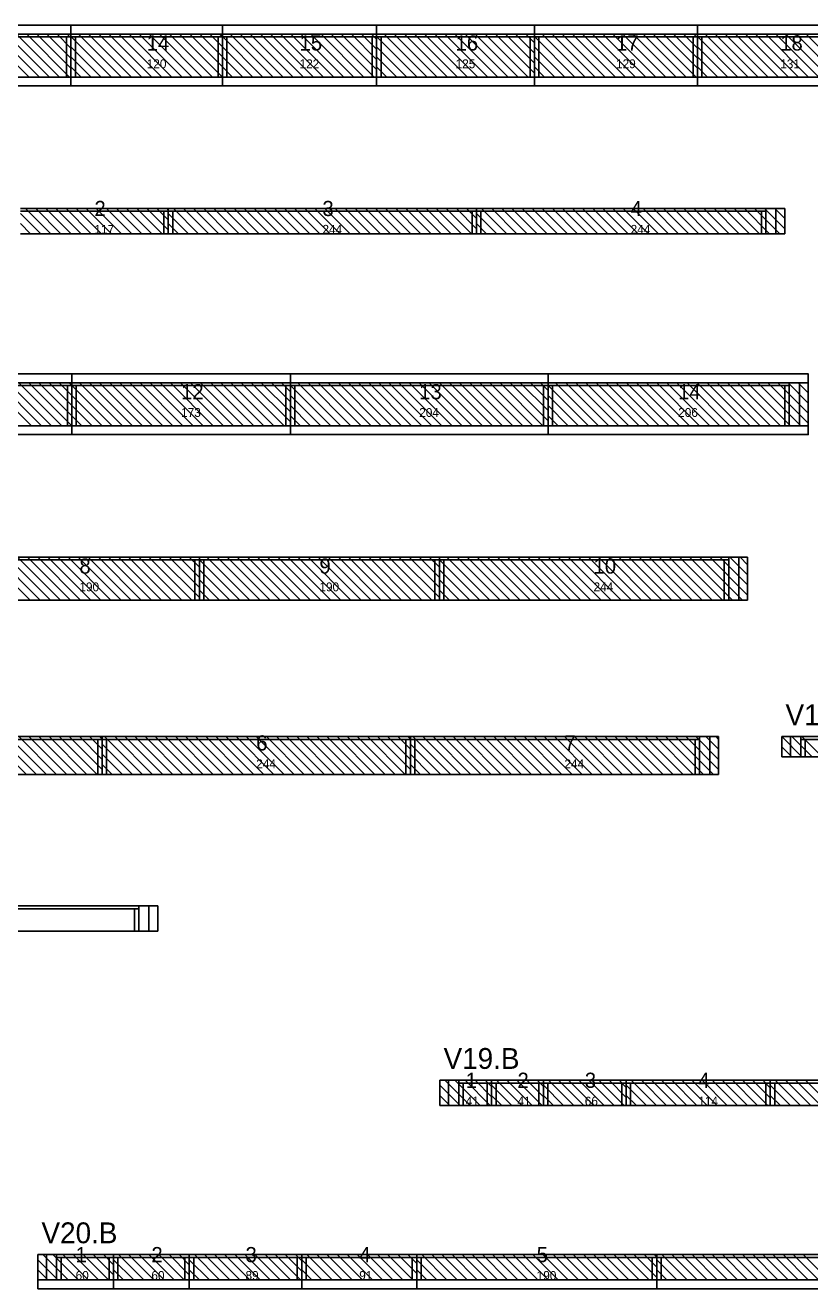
# Model space of a CAD drawing. Header units: metres. Extents: x -10 to 74425, y -2037 to 26.
# Drawn here: x 39993 to 40614, y -1981 to -981 of the extents above; entities that cross this region are included whole.
import ezdxf

# ---------------------------------------------------------------- set-up
doc = ezdxf.new("R2010")
doc.units = ezdxf.units.M
doc.layers.add('VIGAS', color=7, linetype='Continuous')

msp = doc.modelspace()

# ---------------------------------------------------------------- linework, layer by layer
at = {"layer": 'VIGAS'}
for p, q in [((39915.7, -988), (40028.7, -988)), ((39995.7, -1022), (39961.7, -988)), ((40003.7, -1022), (39969.7, -988)), ((40011.7, -1022), (39977.7, -988)), ((40019.7, -1022), (39985.7, -988)), ((40027.7, -1022), (39993.7, -988)), ((40028.7, -1015), (40001.7, -988)), ((40028.7, -1007), (40009.7, -988)), ((40028.7, -999), (40017.7, -988)), ((40028.7, -991), (40025.7, -988)), ((40028.7, -1022), (40028.7, -988)), ((40028.7, -1022), (40028.7, -988)), ((40028.7, -988), (40148.7, -988)), ((40028.7, -1022), (40028.7, -988)), ((40028.7, -1022), (40028.7, -988)), ((40028.7, -1022), (40028.7, -988)), ((40060.7, -1022), (40028.7, -990)), ((40068.7, -1022), (40034.7, -988)), ((40076.7, -1022), (40042.7, -988)), ((40084.7, -1022), (40050.7, -988)), ((40092.7, -1022), (40058.7, -988)), ((40100.7, -1022), (40066.7, -988)), ((40108.7, -1022), (40074.7, -988)), ((40116.7, -1022), (40082.7, -988)), ((40124.7, -1022), (40090.7, -988)), ((40132.7, -1022), (40098.7, -988)), ((40140.7, -1022), (40106.7, -988)), ((40148.7, -1022), (40114.7, -988)), ((40148.7, -1014), (40122.7, -988)), ((40148.7, -1006), (40130.7, -988)), ((40148.7, -998), (40138.7, -988)), ((40148.7, -990), (40146.7, -988)), ((40148.7, -1022), (40148.7, -988)), ((40148.7, -1022), (40148.7, -988)), ((40148.7, -988), (40270.7, -988)), ((40148.7, -1022), (40148.7, -988)), ((40148.7, -1022), (40148.7, -988)), ((40148.7, -1022), (40148.7, -988)), ((40180.7, -1022), (40148.7, -990)), ((40188.7, -1022), (40154.7, -988)), ((40196.7, -1022), (40162.7, -988)), ((40204.7, -1022), (40170.7, -988)), ((40212.7, -1022), (40178.7, -988)), ((40220.7, -1022), (40186.7, -988)), ((40228.7, -1022), (40194.7, -988)), ((40236.7, -1022), (40202.7, -988)), ((40244.7, -1022), (40210.7, -988)), ((40252.7, -1022), (40218.7, -988)), ((40260.7, -1022), (40226.7, -988)), ((40268.7, -1022), (40234.7, -988)), ((40270.7, -1016), (40242.7, -988)), ((40270.7, -1008), (40250.7, -988)), ((40270.7, -1000), (40258.7, -988)), ((40270.7, -992), (40266.7, -988)), ((40270.7, -1022), (40270.7, -988)), ((40270.7, -1022), (40270.7, -988)), ((40270.7, -988), (40395.7, -988)), ((40270.7, -1022), (40270.7, -988)), ((40270.7, -1022), (40270.7, -988)), ((40270.7, -1022), (40270.7, -988)), ((40302.7, -1022), (40270.7, -990)), ((40310.7, -1022), (40276.7, -988)), ((40318.7, -1022), (40284.7, -988)), ((40326.7, -1022), (40292.7, -988)), ((40334.7, -1022), (40300.7, -988)), ((40342.7, -1022), (40308.7, -988)), ((40350.7, -1022), (40316.7, -988)), ((40358.7, -1022), (40324.7, -988)), ((40366.7, -1022), (40332.7, -988)), ((40374.7, -1022), (40340.7, -988)), ((40382.7, -1022), (40348.7, -988)), ((40390.7, -1022), (40356.7, -988)), ((40395.7, -1019), (40364.7, -988)), ((40395.7, -1011), (40372.7, -988)), ((40395.7, -1003), (40380.7, -988)), ((40395.7, -995), (40388.7, -988)), ((40395.7, -1022), (40395.7, -988)), ((40395.7, -1022), (40395.7, -988)), ((40395.7, -988), (40524.7, -988)), ((40395.7, -1022), (40395.7, -988)), ((40395.7, -1022), (40395.7, -988)), ((40395.7, -1022), (40395.7, -988)), ((40427.7, -1022), (40395.7, -990)), ((40435.7, -1022), (40401.7, -988)), ((40443.7, -1022), (40409.7, -988)), ((40451.7, -1022), (40417.7, -988)), ((40459.7, -1022), (40425.7, -988)), ((40467.7, -1022), (40433.7, -988)), ((40475.7, -1022), (40441.7, -988)), ((40483.7, -1022), (40449.7, -988)), ((40491.7, -1022), (40457.7, -988)), ((40499.7, -1022), (40465.7, -988)), ((40507.7, -1022), (40473.7, -988)), ((40515.7, -1022), (40481.7, -988)), ((40523.7, -1022), (40489.7, -988)), ((40524.7, -1015), (40497.7, -988)), ((40524.7, -1007), (40505.7, -988)), ((40524.7, -999), (40513.7, -988)), ((40524.7, -991), (40521.7, -988)), ((40524.7, -1022), (40524.7, -988)), ((40524.7, -1022), (40524.7, -988)), ((40524.7, -988), (40655.7, -988)), ((40524.7, -1022), (40524.7, -988)), ((40524.7, -1022), (40524.7, -988)), ((40524.7, -1022), (40524.7, -988)), ((40556.7, -1022), (40524.7, -990)), ((40564.7, -1022), (40530.7, -988)), ((40572.7, -1022), (40538.7, -988)), ((40580.7, -1022), (40546.7, -988)), ((40588.7, -1022), (40554.7, -988)), ((40596.7, -1022), (40562.7, -988)), ((40604.7, -1022), (40570.7, -988)), ((40612.7, -1022), (40578.7, -988)), ((40620.7, -1022), (40586.7, -988)), ((40628.7, -1022), (40594.7, -988)), ((40636.7, -1022), (40602.7, -988)), ((40644.7, -1022), (40610.7, -988)), ((39915.7, -990.2), (40028.7, -990.2)), ((40025.2, -1022), (40025.2, -990.2)), ((40028.7, -990.2), (40148.7, -990.2)), ((40052.7, -1022), (40028.7, -998)), ((40032.2, -1022), (40032.2, -990.2)), ((40145.2, -1022), (40145.2, -990.2)), ((40148.7, -990.2), (40270.7, -990.2)), ((40172.7, -1022), (40148.7, -998)), ((40152.2, -1022), (40152.2, -990.2)), ((40267.2, -1022), (40267.2, -990.2)), ((40270.7, -990.2), (40395.7, -990.2)), ((40294.7, -1022), (40270.7, -998)), ((40274.2, -1022), (40274.2, -990.2)), ((40392.2, -1022), (40392.2, -990.2)), ((40395.7, -990.2), (40524.7, -990.2)), ((40419.7, -1022), (40395.7, -998)), ((40399.2, -1022), (40399.2, -990.2)), ((40521.2, -1022), (40521.2, -990.2)), ((40524.7, -990.2), (40655.7, -990.2)), ((40548.7, -1022), (40524.7, -998)), ((40528.2, -1022), (40528.2, -990.2)), ((40044.7, -1022), (40028.7, -1006)), ((40164.7, -1022), (40148.7, -1006)), ((40286.7, -1022), (40270.7, -1006)), ((40411.7, -1022), (40395.7, -1006)), ((40540.7, -1022), (40524.7, -1006)), ((40036.7, -1022), (40028.7, -1014)), ((40156.7, -1022), (40148.7, -1014)), ((40278.7, -1022), (40270.7, -1014)), ((40403.7, -1022), (40395.7, -1014)), ((40532.7, -1022), (40524.7, -1014)), ((39915.7, -1022), (40028.7, -1022)), ((40025.2, -1022), (40028.7, -1022)), ((40028.7, -1022), (40148.7, -1022)), ((40028.7, -1022), (40032.2, -1022)), ((40028.7, -1022), (40028.7, -1022)), ((40145.2, -1022), (40148.7, -1022)), ((40148.7, -1022), (40270.7, -1022)), ((40148.7, -1022), (40152.2, -1022)), ((40148.7, -1022), (40148.7, -1022)), ((40267.2, -1022), (40270.7, -1022)), ((40270.7, -1022), (40395.7, -1022)), ((40270.7, -1022), (40274.2, -1022)), ((40270.7, -1022), (40270.7, -1022)), ((40392.2, -1022), (40395.7, -1022)), ((40395.7, -1022), (40524.7, -1022)), ((40395.7, -1022), (40399.2, -1022)), ((40395.7, -1022), (40395.7, -1022)), ((40521.2, -1022), (40524.7, -1022)), ((40524.7, -1022), (40655.7, -1022)), ((40524.7, -1022), (40528.2, -1022)), ((40524.7, -1022), (40524.7, -1022)), ((39988.8, -1126), (40105.8, -1126)), ((39988.8, -1128.2), (40105.8, -1128.2)), ((40004.8, -1146), (39988.8, -1130)), ((40012.8, -1146), (39992.8, -1126)), ((40020.8, -1146), (40000.8, -1126)), ((40028.8, -1146), (40008.8, -1126)), ((40036.8, -1146), (40016.8, -1126)), ((40044.8, -1146), (40024.8, -1126)), ((40052.8, -1146), (40032.8, -1126)), ((40060.8, -1146), (40040.8, -1126)), ((40068.8, -1146), (40048.8, -1126)), ((40076.8, -1146), (40056.8, -1126)), ((40084.8, -1146), (40064.8, -1126)), ((40092.8, -1146), (40072.8, -1126)), ((40100.8, -1146), (40080.8, -1126)), ((40105.8, -1143), (40088.8, -1126)), ((40105.8, -1135), (40096.8, -1126)), ((40102.3, -1146), (40102.3, -1128.2)), ((40105.8, -1127), (40104.8, -1126)), ((40105.8, -1146), (40105.8, -1126)), ((40105.8, -1146), (40105.8, -1126)), ((40105.8, -1126), (40349.8, -1126)), ((40105.8, -1146), (40105.8, -1126)), ((40105.8, -1146), (40105.8, -1126)), ((40105.8, -1146), (40105.8, -1126)), ((40105.8, -1128.2), (40349.8, -1128.2)), ((40121.8, -1146), (40105.8, -1130)), ((40109.3, -1146), (40109.3, -1128.2)), ((40129.8, -1146), (40109.8, -1126)), ((40137.8, -1146), (40117.8, -1126)), ((40145.8, -1146), (40125.8, -1126)), ((40153.8, -1146), (40133.8, -1126)), ((40161.8, -1146), (40141.8, -1126)), ((40169.8, -1146), (40149.8, -1126)), ((40177.8, -1146), (40157.8, -1126)), ((40185.8, -1146), (40165.8, -1126)), ((40193.8, -1146), (40173.8, -1126)), ((40201.8, -1146), (40181.8, -1126)), ((40209.8, -1146), (40189.8, -1126)), ((40217.8, -1146), (40197.8, -1126)), ((40225.8, -1146), (40205.8, -1126)), ((40233.8, -1146), (40213.8, -1126)), ((40241.8, -1146), (40221.8, -1126)), ((40249.8, -1146), (40229.8, -1126)), ((40257.8, -1146), (40237.8, -1126)), ((40265.8, -1146), (40245.8, -1126)), ((40273.8, -1146), (40253.8, -1126)), ((40281.8, -1146), (40261.8, -1126)), ((40289.8, -1146), (40269.8, -1126)), ((40297.8, -1146), (40277.8, -1126)), ((40305.8, -1146), (40285.8, -1126)), ((40313.8, -1146), (40293.8, -1126)), ((40321.8, -1146), (40301.8, -1126)), ((40329.8, -1146), (40309.8, -1126)), ((40337.8, -1146), (40317.8, -1126)), ((40345.8, -1146), (40325.8, -1126)), ((40349.8, -1142), (40333.8, -1126)), ((40349.8, -1134), (40341.8, -1126)), ((40346.3, -1146), (40346.3, -1128.2)), ((40349.8, -1146), (40349.8, -1126)), ((40349.8, -1146), (40349.8, -1126)), ((40349.8, -1126), (40593.8, -1126)), ((40349.8, -1146), (40349.8, -1126)), ((40349.8, -1146), (40349.8, -1126)), ((40349.8, -1146), (40349.8, -1126)), ((40349.8, -1126), (40349.8, -1126)), ((40349.8, -1128.2), (40578.8, -1128.2)), ((40365.8, -1146), (40349.8, -1130)), ((40353.3, -1146), (40353.3, -1128.2)), ((40373.8, -1146), (40353.8, -1126)), ((40381.8, -1146), (40361.8, -1126)), ((40389.8, -1146), (40369.8, -1126)), ((40397.8, -1146), (40377.8, -1126)), ((40405.8, -1146), (40385.8, -1126)), ((40413.8, -1146), (40393.8, -1126)), ((40421.8, -1146), (40401.8, -1126)), ((40429.8, -1146), (40409.8, -1126)), ((40437.8, -1146), (40417.8, -1126)), ((40445.8, -1146), (40425.8, -1126)), ((40453.8, -1146), (40433.8, -1126)), ((40461.8, -1146), (40441.8, -1126)), ((40469.8, -1146), (40449.8, -1126)), ((40477.8, -1146), (40457.8, -1126)), ((40485.8, -1146), (40465.8, -1126)), ((40493.8, -1146), (40473.8, -1126)), ((40501.8, -1146), (40481.8, -1126)), ((40509.8, -1146), (40489.8, -1126)), ((40517.8, -1146), (40497.8, -1126)), ((40525.8, -1146), (40505.8, -1126)), ((40533.8, -1146), (40513.8, -1126)), ((40541.8, -1146), (40521.8, -1126)), ((40549.8, -1146), (40529.8, -1126)), ((40557.8, -1146), (40537.8, -1126)), ((40565.8, -1146), (40545.8, -1126)), ((40573.8, -1146), (40553.8, -1126)), ((40581.8, -1146), (40561.8, -1126)), ((40589.8, -1146), (40569.8, -1126)), ((40575.3, -1146), (40575.3, -1128.2)), ((40593.8, -1142), (40577.8, -1126)), ((40578.8, -1146), (40578.8, -1126)), ((40593.8, -1134), (40585.8, -1126)), ((40586.8, -1146), (40586.8, -1126)), ((40593.8, -1146), (40593.8, -1126)), ((40593.8, -1126), (40593.8, -1126)), ((39996.8, -1146), (39988.8, -1138)), ((40113.8, -1146), (40105.8, -1138)), ((40357.8, -1146), (40349.8, -1138)), ((39988.8, -1146), (40105.8, -1146)), ((40102.3, -1146), (40105.8, -1146)), ((40105.8, -1146), (40349.8, -1146)), ((40105.8, -1146), (40109.3, -1146)), ((40105.8, -1146), (40105.8, -1146)), ((40346.3, -1146), (40349.8, -1146)), ((40349.8, -1146), (40593.8, -1146)), ((40349.8, -1146), (40353.3, -1146)), ((40349.8, -1146), (40349.8, -1146)), ((40575.3, -1146), (40578.8, -1146)), ((39869.4, -1264), (40029.4, -1264)), ((39869.4, -1266.2), (40029.4, -1266.2)), ((39997.4, -1298), (39963.4, -1264)), ((40005.4, -1298), (39971.4, -1264)), ((40013.4, -1298), (39979.4, -1264)), ((40021.4, -1298), (39987.4, -1264)), ((40029.4, -1298), (39995.4, -1264)), ((40029.4, -1290), (40003.4, -1264)), ((40029.4, -1282), (40011.4, -1264)), ((40029.4, -1274), (40019.4, -1264)), ((40025.9, -1298), (40025.9, -1266.2)), ((40029.4, -1266), (40027.4, -1264)), ((40029.4, -1298), (40029.4, -1264)), ((40029.4, -1298), (40029.4, -1264)), ((40029.4, -1264), (40202.4, -1264)), ((40029.4, -1298), (40029.4, -1264)), ((40029.4, -1298), (40029.4, -1264)), ((40029.4, -1298), (40029.4, -1264)), ((40061.4, -1298), (40029.4, -1266)), ((40029.4, -1266.2), (40202.4, -1266.2)), ((40032.9, -1298), (40032.9, -1266.2)), ((40069.4, -1298), (40035.4, -1264)), ((40077.4, -1298), (40043.4, -1264)), ((40085.4, -1298), (40051.4, -1264)), ((40093.4, -1298), (40059.4, -1264)), ((40101.4, -1298), (40067.4, -1264)), ((40109.4, -1298), (40075.4, -1264)), ((40117.4, -1298), (40083.4, -1264)), ((40125.4, -1298), (40091.4, -1264)), ((40133.4, -1298), (40099.4, -1264)), ((40141.4, -1298), (40107.4, -1264)), ((40149.4, -1298), (40115.4, -1264)), ((40157.4, -1298), (40123.4, -1264)), ((40165.4, -1298), (40131.4, -1264)), ((40173.4, -1298), (40139.4, -1264)), ((40181.4, -1298), (40147.4, -1264)), ((40189.4, -1298), (40155.4, -1264)), ((40197.4, -1298), (40163.4, -1264)), ((40202.4, -1295), (40171.4, -1264)), ((40202.4, -1287), (40179.4, -1264)), ((40202.4, -1279), (40187.4, -1264)), ((40202.4, -1271), (40195.4, -1264)), ((40198.9, -1298), (40198.9, -1266.2)), ((40202.4, -1298), (40202.4, -1264)), ((40202.4, -1298), (40202.4, -1264)), ((40202.4, -1264), (40406.4, -1264)), ((40202.4, -1298), (40202.4, -1264)), ((40202.4, -1298), (40202.4, -1264)), ((40202.4, -1298), (40202.4, -1264)), ((40234.4, -1298), (40202.4, -1266)), ((40202.4, -1266.2), (40406.4, -1266.2)), ((40205.9, -1298), (40205.9, -1266.2)), ((40242.4, -1298), (40208.4, -1264)), ((40250.4, -1298), (40216.4, -1264)), ((40258.4, -1298), (40224.4, -1264)), ((40266.4, -1298), (40232.4, -1264)), ((40274.4, -1298), (40240.4, -1264)), ((40282.4, -1298), (40248.4, -1264)), ((40290.4, -1298), (40256.4, -1264)), ((40298.4, -1298), (40264.4, -1264)), ((40306.4, -1298), (40272.4, -1264)), ((40314.4, -1298), (40280.4, -1264)), ((40322.4, -1298), (40288.4, -1264)), ((40330.4, -1298), (40296.4, -1264)), ((40338.4, -1298), (40304.4, -1264)), ((40346.4, -1298), (40312.4, -1264)), ((40354.4, -1298), (40320.4, -1264)), ((40362.4, -1298), (40328.4, -1264)), ((40370.4, -1298), (40336.4, -1264)), ((40378.4, -1298), (40344.4, -1264)), ((40386.4, -1298), (40352.4, -1264)), ((40394.4, -1298), (40360.4, -1264)), ((40402.4, -1298), (40368.4, -1264)), ((40406.4, -1294), (40376.4, -1264)), ((40406.4, -1286), (40384.4, -1264)), ((40406.4, -1278), (40392.4, -1264)), ((40406.4, -1270), (40400.4, -1264)), ((40402.9, -1298), (40402.9, -1266.2)), ((40406.4, -1298), (40406.4, -1264)), ((40406.4, -1298), (40406.4, -1264)), ((40406.4, -1264), (40612.4, -1264)), ((40406.4, -1298), (40406.4, -1264)), ((40406.4, -1298), (40406.4, -1264)), ((40406.4, -1298), (40406.4, -1264)), ((40438.4, -1298), (40406.4, -1266)), ((40406.4, -1266.2), (40597.4, -1266.2)), ((40409.9, -1298), (40409.9, -1266.2)), ((40446.4, -1298), (40412.4, -1264)), ((40454.4, -1298), (40420.4, -1264)), ((40462.4, -1298), (40428.4, -1264)), ((40470.4, -1298), (40436.4, -1264)), ((40478.4, -1298), (40444.4, -1264)), ((40486.4, -1298), (40452.4, -1264)), ((40494.4, -1298), (40460.4, -1264)), ((40502.4, -1298), (40468.4, -1264)), ((40510.4, -1298), (40476.4, -1264)), ((40518.4, -1298), (40484.4, -1264)), ((40526.4, -1298), (40492.4, -1264)), ((40534.4, -1298), (40500.4, -1264)), ((40542.4, -1298), (40508.4, -1264)), ((40550.4, -1298), (40516.4, -1264)), ((40558.4, -1298), (40524.4, -1264)), ((40566.4, -1298), (40532.4, -1264)), ((40574.4, -1298), (40540.4, -1264)), ((40582.4, -1298), (40548.4, -1264)), ((40590.4, -1298), (40556.4, -1264)), ((40598.4, -1298), (40564.4, -1264)), ((40606.4, -1298), (40572.4, -1264)), ((40612.4, -1296), (40580.4, -1264)), ((40612.4, -1288), (40588.4, -1264)), ((40593.9, -1298), (40593.9, -1266.2)), ((40612.4, -1280), (40596.4, -1264)), ((40597.4, -1298), (40597.4, -1264)), ((40612.4, -1272), (40604.4, -1264)), ((40605.4, -1298), (40605.4, -1264)), ((40612.4, -1298), (40612.4, -1264)), ((40612.4, -1264), (40612.4, -1264)), ((40053.4, -1298), (40029.4, -1274)), ((40226.4, -1298), (40202.4, -1274)), ((40430.4, -1298), (40406.4, -1274)), ((40045.4, -1298), (40029.4, -1282)), ((40037.4, -1298), (40029.4, -1290)), ((40218.4, -1298), (40202.4, -1282)), ((40210.4, -1298), (40202.4, -1290)), ((40422.4, -1298), (40406.4, -1282)), ((40414.4, -1298), (40406.4, -1290)), ((39869.4, -1298), (40029.4, -1298)), ((40025.9, -1298), (40029.4, -1298)), ((40029.4, -1298), (40202.4, -1298)), ((40029.4, -1298), (40032.9, -1298)), ((40029.4, -1298), (40029.4, -1298)), ((40198.9, -1298), (40202.4, -1298)), ((40202.4, -1298), (40406.4, -1298)), ((40202.4, -1298), (40205.9, -1298)), ((40202.4, -1298), (40202.4, -1298)), ((40402.9, -1298), (40406.4, -1298)), ((40406.4, -1298), (40612.4, -1298)), ((40406.4, -1298), (40409.9, -1298)), ((40406.4, -1298), (40406.4, -1298)), ((40593.9, -1298), (40597.4, -1298)), ((39940.4, -1402), (40130.4, -1402)), ((39940.4, -1404.2), (40130.4, -1404.2)), ((39996.4, -1436), (39962.4, -1402)), ((40004.4, -1436), (39970.4, -1402)), ((40012.4, -1436), (39978.4, -1402)), ((40020.4, -1436), (39986.4, -1402)), ((40028.4, -1436), (39994.4, -1402)), ((40036.4, -1436), (40002.4, -1402)), ((40044.4, -1436), (40010.4, -1402)), ((40052.4, -1436), (40018.4, -1402)), ((40060.4, -1436), (40026.4, -1402)), ((40068.4, -1436), (40034.4, -1402)), ((40076.4, -1436), (40042.4, -1402)), ((40084.4, -1436), (40050.4, -1402)), ((40092.4, -1436), (40058.4, -1402)), ((40100.4, -1436), (40066.4, -1402)), ((40108.4, -1436), (40074.4, -1402)), ((40116.4, -1436), (40082.4, -1402)), ((40124.4, -1436), (40090.4, -1402)), ((40130.4, -1434), (40098.4, -1402)), ((40130.4, -1426), (40106.4, -1402)), ((40130.4, -1418), (40114.4, -1402)), ((40130.4, -1410), (40122.4, -1402)), ((40126.9, -1436), (40126.9, -1404.2)), ((40130.4, -1436), (40130.4, -1402)), ((40130.4, -1436), (40130.4, -1402)), ((40130.4, -1402), (40320.4, -1402)), ((40130.4, -1436), (40130.4, -1402)), ((40130.4, -1436), (40130.4, -1402)), ((40130.4, -1436), (40130.4, -1402)), ((40130.4, -1402), (40130.4, -1402)), ((40162.4, -1436), (40130.4, -1404)), ((40130.4, -1404.2), (40320.4, -1404.2)), ((40133.9, -1436), (40133.9, -1404.2)), ((40170.4, -1436), (40136.4, -1402)), ((40178.4, -1436), (40144.4, -1402)), ((40186.4, -1436), (40152.4, -1402)), ((40194.4, -1436), (40160.4, -1402)), ((40202.4, -1436), (40168.4, -1402)), ((40210.4, -1436), (40176.4, -1402)), ((40218.4, -1436), (40184.4, -1402)), ((40226.4, -1436), (40192.4, -1402)), ((40234.4, -1436), (40200.4, -1402)), ((40242.4, -1436), (40208.4, -1402)), ((40250.4, -1436), (40216.4, -1402)), ((40258.4, -1436), (40224.4, -1402)), ((40266.4, -1436), (40232.4, -1402)), ((40274.4, -1436), (40240.4, -1402)), ((40282.4, -1436), (40248.4, -1402)), ((40290.4, -1436), (40256.4, -1402)), ((40298.4, -1436), (40264.4, -1402)), ((40306.4, -1436), (40272.4, -1402)), ((40314.4, -1436), (40280.4, -1402)), ((40320.4, -1434), (40288.4, -1402)), ((40320.4, -1426), (40296.4, -1402)), ((40320.4, -1418), (40304.4, -1402)), ((40320.4, -1410), (40312.4, -1402)), ((40316.9, -1436), (40316.9, -1404.2)), ((40320.4, -1436), (40320.4, -1402)), ((40320.4, -1436), (40320.4, -1402)), ((40320.4, -1402), (40564.4, -1402)), ((40320.4, -1436), (40320.4, -1402)), ((40320.4, -1436), (40320.4, -1402)), ((40320.4, -1436), (40320.4, -1402)), ((40320.4, -1402), (40320.4, -1402)), ((40352.4, -1436), (40320.4, -1404)), ((40320.4, -1404.2), (40549.4, -1404.2)), ((40323.9, -1436), (40323.9, -1404.2)), ((40360.4, -1436), (40326.4, -1402)), ((40368.4, -1436), (40334.4, -1402)), ((40376.4, -1436), (40342.4, -1402)), ((40384.4, -1436), (40350.4, -1402)), ((40392.4, -1436), (40358.4, -1402)), ((40400.4, -1436), (40366.4, -1402)), ((40408.4, -1436), (40374.4, -1402)), ((40416.4, -1436), (40382.4, -1402)), ((40424.4, -1436), (40390.4, -1402)), ((40432.4, -1436), (40398.4, -1402)), ((40440.4, -1436), (40406.4, -1402)), ((40448.4, -1436), (40414.4, -1402)), ((40456.4, -1436), (40422.4, -1402)), ((40464.4, -1436), (40430.4, -1402)), ((40472.4, -1436), (40438.4, -1402)), ((40480.4, -1436), (40446.4, -1402)), ((40488.4, -1436), (40454.4, -1402)), ((40496.4, -1436), (40462.4, -1402)), ((40504.4, -1436), (40470.4, -1402)), ((40512.4, -1436), (40478.4, -1402)), ((40520.4, -1436), (40486.4, -1402)), ((40528.4, -1436), (40494.4, -1402)), ((40536.4, -1436), (40502.4, -1402)), ((40544.4, -1436), (40510.4, -1402)), ((40552.4, -1436), (40518.4, -1402)), ((40560.4, -1436), (40526.4, -1402)), ((40564.4, -1432), (40534.4, -1402)), ((40564.4, -1424), (40542.4, -1402)), ((40545.9, -1436), (40545.9, -1404.2)), ((40549.4, -1436), (40549.4, -1402)), ((40564.4, -1416), (40550.4, -1402)), ((40557.4, -1436), (40557.4, -1402)), ((40564.4, -1408), (40558.4, -1402)), ((40564.4, -1436), (40564.4, -1402)), ((40154.4, -1436), (40130.4, -1412)), ((40146.4, -1436), (40130.4, -1420)), ((40344.4, -1436), (40320.4, -1412)), ((40336.4, -1436), (40320.4, -1420)), ((40138.4, -1436), (40130.4, -1428)), ((40328.4, -1436), (40320.4, -1428)), ((39940.4, -1436), (40130.4, -1436)), ((40126.9, -1436), (40130.4, -1436)), ((40130.4, -1436), (40320.4, -1436)), ((40130.4, -1436), (40133.9, -1436)), ((40130.4, -1436), (40130.4, -1436)), ((40316.9, -1436), (40320.4, -1436)), ((40320.4, -1436), (40564.4, -1436)), ((40320.4, -1436), (40323.9, -1436)), ((40320.4, -1436), (40320.4, -1436)), ((40545.9, -1436), (40549.4, -1436)), ((39809.4, -1544), (40053.4, -1544)), ((39809.4, -1546.2), (40053.4, -1546.2)), ((39993.4, -1574), (39963.4, -1544)), ((40001.4, -1574), (39971.4, -1544)), ((40009.4, -1574), (39979.4, -1544)), ((40017.4, -1574), (39987.4, -1544)), ((40025.4, -1574), (39995.4, -1544)), ((40033.4, -1574), (40003.4, -1544)), ((40041.4, -1574), (40011.4, -1544)), ((40049.4, -1574), (40019.4, -1544)), ((40053.4, -1570), (40027.4, -1544)), ((40053.4, -1562), (40035.4, -1544)), ((40053.4, -1554), (40043.4, -1544)), ((40049.9, -1574), (40049.9, -1546.2)), ((40053.4, -1546), (40051.4, -1544)), ((40053.4, -1574), (40053.4, -1544)), ((40053.4, -1574), (40053.4, -1544)), ((40053.4, -1544), (40297.4, -1544)), ((40053.4, -1574), (40053.4, -1544)), ((40053.4, -1574), (40053.4, -1544)), ((40053.4, -1574), (40053.4, -1544)), ((40053.4, -1546.2), (40297.4, -1546.2)), ((40077.4, -1574), (40053.4, -1550)), ((40085.4, -1574), (40055.4, -1544)), ((40056.9, -1574), (40056.9, -1546.2)), ((40093.4, -1574), (40063.4, -1544)), ((40101.4, -1574), (40071.4, -1544)), ((40109.4, -1574), (40079.4, -1544)), ((40117.4, -1574), (40087.4, -1544)), ((40125.4, -1574), (40095.4, -1544)), ((40133.4, -1574), (40103.4, -1544)), ((40141.4, -1574), (40111.4, -1544)), ((40149.4, -1574), (40119.4, -1544)), ((40157.4, -1574), (40127.4, -1544)), ((40165.4, -1574), (40135.4, -1544)), ((40173.4, -1574), (40143.4, -1544)), ((40181.4, -1574), (40151.4, -1544)), ((40189.4, -1574), (40159.4, -1544)), ((40197.4, -1574), (40167.4, -1544)), ((40205.4, -1574), (40175.4, -1544)), ((40213.4, -1574), (40183.4, -1544)), ((40221.4, -1574), (40191.4, -1544)), ((40229.4, -1574), (40199.4, -1544)), ((40237.4, -1574), (40207.4, -1544)), ((40245.4, -1574), (40215.4, -1544)), ((40253.4, -1574), (40223.4, -1544)), ((40261.4, -1574), (40231.4, -1544)), ((40269.4, -1574), (40239.4, -1544)), ((40277.4, -1574), (40247.4, -1544)), ((40285.4, -1574), (40255.4, -1544)), ((40293.4, -1574), (40263.4, -1544)), ((40297.4, -1570), (40271.4, -1544)), ((40297.4, -1562), (40279.4, -1544)), ((40297.4, -1554), (40287.4, -1544)), ((40293.9, -1574), (40293.9, -1546.2)), ((40297.4, -1546), (40295.4, -1544)), ((40297.4, -1574), (40297.4, -1544)), ((40297.4, -1574), (40297.4, -1544)), ((40297.4, -1544), (40541.4, -1544)), ((40297.4, -1574), (40297.4, -1544)), ((40297.4, -1574), (40297.4, -1544)), ((40297.4, -1574), (40297.4, -1544)), ((40297.4, -1546.2), (40526.4, -1546.2)), ((40321.4, -1574), (40297.4, -1550)), ((40329.4, -1574), (40299.4, -1544)), ((40300.9, -1574), (40300.9, -1546.2)), ((40337.4, -1574), (40307.4, -1544)), ((40345.4, -1574), (40315.4, -1544)), ((40353.4, -1574), (40323.4, -1544)), ((40361.4, -1574), (40331.4, -1544)), ((40369.4, -1574), (40339.4, -1544)), ((40377.4, -1574), (40347.4, -1544)), ((40385.4, -1574), (40355.4, -1544)), ((40393.4, -1574), (40363.4, -1544)), ((40401.4, -1574), (40371.4, -1544)), ((40409.4, -1574), (40379.4, -1544)), ((40417.4, -1574), (40387.4, -1544)), ((40425.4, -1574), (40395.4, -1544)), ((40433.4, -1574), (40403.4, -1544)), ((40441.4, -1574), (40411.4, -1544)), ((40449.4, -1574), (40419.4, -1544)), ((40457.4, -1574), (40427.4, -1544)), ((40465.4, -1574), (40435.4, -1544)), ((40473.4, -1574), (40443.4, -1544)), ((40481.4, -1574), (40451.4, -1544)), ((40489.4, -1574), (40459.4, -1544)), ((40497.4, -1574), (40467.4, -1544)), ((40505.4, -1574), (40475.4, -1544)), ((40513.4, -1574), (40483.4, -1544)), ((40521.4, -1574), (40491.4, -1544)), ((40529.4, -1574), (40499.4, -1544)), ((40537.4, -1574), (40507.4, -1544)), ((40541.4, -1570), (40515.4, -1544)), ((40522.9, -1574), (40522.9, -1546.2)), ((40541.4, -1562), (40523.4, -1544)), ((40526.4, -1574), (40526.4, -1544)), ((40541.4, -1554), (40531.4, -1544)), ((40534.4, -1574), (40534.4, -1544)), ((40541.4, -1546), (40539.4, -1544)), ((40541.4, -1574), (40541.4, -1544)), ((40591.4, -1544), (40643.4, -1544)), ((40591.4, -1560), (40591.4, -1544)), ((40607.4, -1560), (40591.4, -1544)), ((40598.4, -1560), (40598.4, -1544)), ((40615.4, -1560), (40599.4, -1544)), ((40606.4, -1560), (40606.4, -1544)), ((40606.4, -1546.2), (40643.4, -1546.2)), ((40623.4, -1560), (40607.4, -1544)), ((40609.9, -1560), (40609.9, -1546.2)), ((40069.4, -1574), (40053.4, -1558)), ((40313.4, -1574), (40297.4, -1558)), ((40599.4, -1560), (40591.4, -1552)), ((40591.4, -1560), (40643.4, -1560)), ((40591.4, -1560), (40591.4, -1560)), ((40606.4, -1560), (40609.9, -1560)), ((40061.4, -1574), (40053.4, -1566)), ((40305.4, -1574), (40297.4, -1566)), ((39809.4, -1574), (40053.4, -1574)), ((40049.9, -1574), (40053.4, -1574)), ((40053.4, -1574), (40297.4, -1574)), ((40053.4, -1574), (40056.9, -1574)), ((40053.4, -1574), (40053.4, -1574)), ((40293.9, -1574), (40297.4, -1574)), ((40297.4, -1574), (40541.4, -1574)), ((40297.4, -1574), (40300.9, -1574)), ((40297.4, -1574), (40297.4, -1574)), ((40522.9, -1574), (40526.4, -1574)), ((39852.9, -1678), (40097.4, -1678)), ((40082.4, -1698), (40082.4, -1678)), ((40090.4, -1698), (40090.4, -1678)), ((40097.4, -1698), (40097.4, -1678)), ((39852.9, -1680.2), (40082.4, -1680.2)), ((40078.9, -1698), (40078.9, -1680.2)), ((39852.9, -1698), (40097.4, -1698)), ((40078.9, -1698), (40082.4, -1698)), ((40320.7, -1816), (40361.7, -1816)), ((40320.7, -1836), (40320.7, -1816)), ((40336.7, -1836), (40320.7, -1820)), ((40344.7, -1836), (40324.7, -1816)), ((40327.7, -1836), (40327.7, -1816)), ((40352.7, -1836), (40332.7, -1816)), ((40335.7, -1836), (40335.7, -1816)), ((40335.7, -1818.2), (40361.7, -1818.2)), ((40339.2, -1836), (40339.2, -1818.2)), ((40360.7, -1836), (40340.7, -1816)), ((40361.7, -1829), (40348.7, -1816)), ((40361.7, -1821), (40356.7, -1816)), ((40358.2, -1836), (40358.2, -1818.2)), ((40361.7, -1836), (40361.7, -1816)), ((40361.7, -1836), (40361.7, -1816)), ((40361.7, -1816), (40402.7, -1816)), ((40361.7, -1836), (40361.7, -1816)), ((40361.7, -1836), (40361.7, -1816)), ((40361.7, -1836), (40361.7, -1816)), ((40361.7, -1818.2), (40402.7, -1818.2)), ((40377.7, -1836), (40361.7, -1820)), ((40365.2, -1836), (40365.2, -1818.2)), ((40385.7, -1836), (40365.7, -1816)), ((40393.7, -1836), (40373.7, -1816)), ((40401.7, -1836), (40381.7, -1816)), ((40402.7, -1829), (40389.7, -1816)), ((40402.7, -1821), (40397.7, -1816)), ((40399.2, -1836), (40399.2, -1818.2)), ((40402.7, -1836), (40402.7, -1816)), ((40402.7, -1836), (40402.7, -1816)), ((40402.7, -1816), (40468.3, -1816)), ((40402.7, -1836), (40402.7, -1816)), ((40402.7, -1836), (40402.7, -1816)), ((40402.7, -1836), (40402.7, -1816)), ((40402.7, -1818.2), (40468.3, -1818.2)), ((40418.7, -1836), (40402.7, -1820)), ((40406.2, -1836), (40406.2, -1818.2)), ((40426.7, -1836), (40406.7, -1816)), ((40434.7, -1836), (40414.7, -1816)), ((40442.7, -1836), (40422.7, -1816)), ((40450.7, -1836), (40430.7, -1816)), ((40458.7, -1836), (40438.7, -1816)), ((40466.7, -1836), (40446.7, -1816)), ((40468.3, -1829.6), (40454.7, -1816)), ((40468.3, -1821.6), (40462.7, -1816)), ((40464.8, -1836), (40464.8, -1818.2)), ((40468.3, -1836), (40468.3, -1816)), ((40468.3, -1836), (40468.3, -1816)), ((40468.3, -1816), (40582.3, -1816)), ((40468.3, -1836), (40468.3, -1816)), ((40468.3, -1836), (40468.3, -1816)), ((40468.3, -1836), (40468.3, -1816)), ((40468.3, -1818.2), (40582.3, -1818.2)), ((40484.3, -1836), (40468.3, -1820)), ((40471.8, -1836), (40471.8, -1818.2)), ((40492.3, -1836), (40472.3, -1816)), ((40500.3, -1836), (40480.3, -1816)), ((40508.3, -1836), (40488.3, -1816)), ((40516.3, -1836), (40496.3, -1816)), ((40524.3, -1836), (40504.3, -1816)), ((40532.3, -1836), (40512.3, -1816)), ((40540.3, -1836), (40520.3, -1816)), ((40548.3, -1836), (40528.3, -1816)), ((40556.3, -1836), (40536.3, -1816)), ((40564.3, -1836), (40544.3, -1816)), ((40572.3, -1836), (40552.3, -1816)), ((40580.3, -1836), (40560.3, -1816)), ((40582.3, -1830), (40568.3, -1816)), ((40582.3, -1822), (40576.3, -1816)), ((40578.8, -1836), (40578.8, -1818.2)), ((40582.3, -1836), (40582.3, -1816)), ((40582.3, -1836), (40582.3, -1816)), ((40582.3, -1816), (40712.3, -1816)), ((40582.3, -1836), (40582.3, -1816)), ((40582.3, -1836), (40582.3, -1816)), ((40582.3, -1836), (40582.3, -1816)), ((40582.3, -1818.2), (40712.3, -1818.2)), ((40598.3, -1836), (40582.3, -1820)), ((40585.8, -1836), (40585.8, -1818.2)), ((40606.3, -1836), (40586.3, -1816)), ((40614.3, -1836), (40594.3, -1816)), ((40622.3, -1836), (40602.3, -1816)), ((40630.3, -1836), (40610.3, -1816)), ((40328.7, -1836), (40320.7, -1828)), ((40369.7, -1836), (40361.7, -1828)), ((40410.7, -1836), (40402.7, -1828)), ((40476.3, -1836), (40468.3, -1828)), ((40590.3, -1836), (40582.3, -1828)), ((40320.7, -1836), (40361.7, -1836)), ((40320.7, -1836), (40320.7, -1836)), ((40335.7, -1836), (40339.2, -1836)), ((40358.2, -1836), (40361.7, -1836)), ((40361.7, -1836), (40402.7, -1836)), ((40361.7, -1836), (40365.2, -1836)), ((40361.7, -1836), (40361.7, -1836)), ((40399.2, -1836), (40402.7, -1836)), ((40402.7, -1836), (40468.3, -1836)), ((40402.7, -1836), (40406.2, -1836)), ((40402.7, -1836), (40402.7, -1836)), ((40464.8, -1836), (40468.3, -1836)), ((40468.3, -1836), (40582.3, -1836)), ((40468.3, -1836), (40471.8, -1836)), ((40468.3, -1836), (40468.3, -1836)), ((40578.8, -1836), (40582.3, -1836)), ((40582.3, -1836), (40712.3, -1836)), ((40582.3, -1836), (40585.8, -1836)), ((40582.3, -1836), (40582.3, -1836)), ((40002.4, -1954), (40062.4, -1954)), ((40002.4, -1974), (40002.4, -1954)), ((40018.4, -1974), (40002.4, -1958)), ((40026.4, -1974), (40006.4, -1954)), ((40009.4, -1974), (40009.4, -1954)), ((40034.4, -1974), (40014.4, -1954)), ((40017.4, -1974), (40017.4, -1954)), ((40017.4, -1956.2), (40062.4, -1956.2)), ((40020.9, -1974), (40020.9, -1956.2)), ((40042.4, -1974), (40022.4, -1954)), ((40050.4, -1974), (40030.4, -1954)), ((40058.4, -1974), (40038.4, -1954)), ((40062.4, -1970), (40046.4, -1954)), ((40062.4, -1962), (40054.4, -1954)), ((40058.9, -1974), (40058.9, -1956.2)), ((40062.4, -1974), (40062.4, -1954)), ((40062.4, -1974), (40062.4, -1954)), ((40062.4, -1954), (40122.4, -1954)), ((40062.4, -1974), (40062.4, -1954)), ((40062.4, -1974), (40062.4, -1954)), ((40062.4, -1974), (40062.4, -1954)), ((40062.4, -1954), (40062.4, -1954)), ((40062.4, -1956.2), (40122.4, -1956.2)), ((40078.4, -1974), (40062.4, -1958)), ((40065.9, -1974), (40065.9, -1956.2)), ((40086.4, -1974), (40066.4, -1954)), ((40094.4, -1974), (40074.4, -1954)), ((40102.4, -1974), (40082.4, -1954)), ((40110.4, -1974), (40090.4, -1954)), ((40118.4, -1974), (40098.4, -1954)), ((40122.4, -1970), (40106.4, -1954)), ((40122.4, -1962), (40114.4, -1954)), ((40118.9, -1974), (40118.9, -1956.2)), ((40122.4, -1974), (40122.4, -1954)), ((40122.4, -1974), (40122.4, -1954)), ((40122.4, -1954), (40211.4, -1954)), ((40122.4, -1974), (40122.4, -1954)), ((40122.4, -1974), (40122.4, -1954)), ((40122.4, -1974), (40122.4, -1954)), ((40122.4, -1954), (40122.4, -1954)), ((40122.4, -1956.2), (40211.4, -1956.2)), ((40138.4, -1974), (40122.4, -1958)), ((40125.9, -1974), (40125.9, -1956.2)), ((40146.4, -1974), (40126.4, -1954)), ((40154.4, -1974), (40134.4, -1954)), ((40162.4, -1974), (40142.4, -1954)), ((40170.4, -1974), (40150.4, -1954)), ((40178.4, -1974), (40158.4, -1954)), ((40186.4, -1974), (40166.4, -1954)), ((40194.4, -1974), (40174.4, -1954)), ((40202.4, -1974), (40182.4, -1954)), ((40210.4, -1974), (40190.4, -1954)), ((40211.4, -1967), (40198.4, -1954)), ((40211.4, -1959), (40206.4, -1954)), ((40207.9, -1974), (40207.9, -1956.2)), ((40211.4, -1974), (40211.4, -1954)), ((40211.4, -1974), (40211.4, -1954)), ((40211.4, -1954), (40302.4, -1954)), ((40211.4, -1974), (40211.4, -1954)), ((40211.4, -1974), (40211.4, -1954)), ((40211.4, -1974), (40211.4, -1954)), ((40211.4, -1956.2), (40302.4, -1956.2)), ((40227.4, -1974), (40211.4, -1958)), ((40214.9, -1974), (40214.9, -1956.2)), ((40235.4, -1974), (40215.4, -1954)), ((40243.4, -1974), (40223.4, -1954)), ((40251.4, -1974), (40231.4, -1954)), ((40259.4, -1974), (40239.4, -1954)), ((40267.4, -1974), (40247.4, -1954)), ((40275.4, -1974), (40255.4, -1954)), ((40283.4, -1974), (40263.4, -1954)), ((40291.4, -1974), (40271.4, -1954)), ((40299.4, -1974), (40279.4, -1954)), ((40302.4, -1969), (40287.4, -1954)), ((40302.4, -1961), (40295.4, -1954)), ((40298.9, -1974), (40298.9, -1956.2)), ((40302.4, -1974), (40302.4, -1954)), ((40302.4, -1974), (40302.4, -1954)), ((40302.4, -1954), (40492.4, -1954)), ((40302.4, -1974), (40302.4, -1954)), ((40302.4, -1974), (40302.4, -1954)), ((40302.4, -1974), (40302.4, -1954)), ((40302.4, -1956.2), (40492.4, -1956.2)), ((40318.4, -1974), (40302.4, -1958)), ((40305.9, -1974), (40305.9, -1956.2)), ((40326.4, -1974), (40306.4, -1954)), ((40334.4, -1974), (40314.4, -1954)), ((40342.4, -1974), (40322.4, -1954)), ((40350.4, -1974), (40330.4, -1954)), ((40358.4, -1974), (40338.4, -1954)), ((40366.4, -1974), (40346.4, -1954)), ((40374.4, -1974), (40354.4, -1954)), ((40382.4, -1974), (40362.4, -1954)), ((40390.4, -1974), (40370.4, -1954)), ((40398.4, -1974), (40378.4, -1954)), ((40406.4, -1974), (40386.4, -1954)), ((40414.4, -1974), (40394.4, -1954)), ((40422.4, -1974), (40402.4, -1954)), ((40430.4, -1974), (40410.4, -1954)), ((40438.4, -1974), (40418.4, -1954)), ((40446.4, -1974), (40426.4, -1954)), ((40454.4, -1974), (40434.4, -1954)), ((40462.4, -1974), (40442.4, -1954)), ((40470.4, -1974), (40450.4, -1954)), ((40478.4, -1974), (40458.4, -1954)), ((40486.4, -1974), (40466.4, -1954)), ((40492.4, -1972), (40474.4, -1954)), ((40492.4, -1964), (40482.4, -1954)), ((40488.9, -1974), (40488.9, -1956.2)), ((40492.4, -1956), (40490.4, -1954)), ((40492.4, -1974), (40492.4, -1954)), ((40492.4, -1974), (40492.4, -1954)), ((40492.4, -1954), (40736.4, -1954)), ((40492.4, -1974), (40492.4, -1954)), ((40492.4, -1974), (40492.4, -1954)), ((40492.4, -1974), (40492.4, -1954)), ((40492.4, -1956.2), (40721.4, -1956.2)), ((40508.4, -1974), (40492.4, -1958)), ((40495.9, -1974), (40495.9, -1956.2)), ((40516.4, -1974), (40496.4, -1954)), ((40524.4, -1974), (40504.4, -1954)), ((40532.4, -1974), (40512.4, -1954)), ((40540.4, -1974), (40520.4, -1954)), ((40548.4, -1974), (40528.4, -1954)), ((40556.4, -1974), (40536.4, -1954)), ((40564.4, -1974), (40544.4, -1954)), ((40572.4, -1974), (40552.4, -1954)), ((40580.4, -1974), (40560.4, -1954)), ((40588.4, -1974), (40568.4, -1954)), ((40596.4, -1974), (40576.4, -1954)), ((40604.4, -1974), (40584.4, -1954)), ((40612.4, -1974), (40592.4, -1954)), ((40620.4, -1974), (40600.4, -1954)), ((40628.4, -1974), (40608.4, -1954)), ((40010.4, -1974), (40002.4, -1966)), ((40070.4, -1974), (40062.4, -1966)), ((40130.4, -1974), (40122.4, -1966)), ((40219.4, -1974), (40211.4, -1966)), ((40310.4, -1974), (40302.4, -1966)), ((40500.4, -1974), (40492.4, -1966)), ((40002.4, -1974), (40062.4, -1974)), ((40002.4, -1974), (40002.4, -1974)), ((40017.4, -1974), (40020.9, -1974)), ((40058.9, -1974), (40062.4, -1974)), ((40062.4, -1974), (40122.4, -1974)), ((40062.4, -1974), (40065.9, -1974)), ((40062.4, -1974), (40062.4, -1974)), ((40118.9, -1974), (40122.4, -1974)), ((40122.4, -1974), (40211.4, -1974)), ((40122.4, -1974), (40125.9, -1974)), ((40122.4, -1974), (40122.4, -1974)), ((40207.9, -1974), (40211.4, -1974)), ((40211.4, -1974), (40302.4, -1974)), ((40211.4, -1974), (40214.9, -1974)), ((40211.4, -1974), (40211.4, -1974)), ((40298.9, -1974), (40302.4, -1974)), ((40302.4, -1974), (40492.4, -1974)), ((40302.4, -1974), (40305.9, -1974)), ((40302.4, -1974), (40302.4, -1974)), ((40488.9, -1974), (40492.4, -1974)), ((40492.4, -1974), (40736.4, -1974)), ((40492.4, -1974), (40495.9, -1974)), ((40492.4, -1974), (40492.4, -1974))]:
    msp.add_line(p, q, dxfattribs=at)
for points in [[(39915.7, -988), (40028.7, -988), (40028.7, -981), (39915.7, -981)], [(40028.7, -988), (40148.7, -988), (40148.7, -981), (40028.7, -981)], [(40148.7, -988), (40270.7, -988), (40270.7, -981), (40148.7, -981)], [(40270.7, -988), (40395.7, -988), (40395.7, -981), (40270.7, -981)], [(40395.7, -988), (40524.7, -988), (40524.7, -981), (40395.7, -981)], [(40524.7, -988), (40655.7, -988), (40655.7, -981), (40524.7, -981)], [(39915.7, -1029), (40028.7, -1029), (40028.7, -1022), (39915.7, -1022)], [(40028.7, -1029), (40148.7, -1029), (40148.7, -1022), (40028.7, -1022)], [(40148.7, -1029), (40270.7, -1029), (40270.7, -1022), (40148.7, -1022)], [(40270.7, -1029), (40395.7, -1029), (40395.7, -1022), (40270.7, -1022)], [(40395.7, -1029), (40524.7, -1029), (40524.7, -1022), (40395.7, -1022)], [(40524.7, -1029), (40655.7, -1029), (40655.7, -1022), (40524.7, -1022)], [(39869.4, -1264), (40029.4, -1264), (40029.4, -1257), (39869.4, -1257)], [(40029.4, -1264), (40202.4, -1264), (40202.4, -1257), (40029.4, -1257)], [(40202.4, -1264), (40406.4, -1264), (40406.4, -1257), (40202.4, -1257)], [(40406.4, -1264), (40612.4, -1264), (40612.4, -1257), (40406.4, -1257)], [(39869.4, -1305), (40029.4, -1305), (40029.4, -1298), (39869.4, -1298)], [(40029.4, -1305), (40202.4, -1305), (40202.4, -1298), (40029.4, -1298)], [(40202.4, -1305), (40406.4, -1305), (40406.4, -1298), (40202.4, -1298)], [(40406.4, -1305), (40612.4, -1305), (40612.4, -1298), (40406.4, -1298)], [(40002.4, -1981), (40062.4, -1981), (40062.4, -1974), (40002.4, -1974)], [(40062.4, -1981), (40122.4, -1981), (40122.4, -1974), (40062.4, -1974)], [(40122.4, -1981), (40211.4, -1981), (40211.4, -1974), (40122.4, -1974)], [(40211.4, -1981), (40302.4, -1981), (40302.4, -1974), (40211.4, -1974)], [(40302.4, -1981), (40492.4, -1981), (40492.4, -1974), (40302.4, -1974)], [(40492.4, -1981), (40736.4, -1981), (40736.4, -1974), (40492.4, -1974)]]:
    msp.add_lwpolyline(points, close=True, dxfattribs=at)

# ---------------------------------------------------------------- texts
for s, height, p in [('14', 12, (40088.7, -1001)), ('15', 12, (40209.7, -1001)), ('16', 12, (40333.2, -1001)), ('17', 12, (40460.2, -1001)), ('18', 12, (40590.2, -1001)), ('120', 7, (40088.7, -1015)), ('122', 7, (40209.7, -1015)), ('125', 7, (40333.2, -1015)), ('129', 7, (40460.2, -1015)), ('131', 7, (40590.2, -1015)), ('2', 12, (40047.3, -1132)), ('3', 12, (40227.8, -1132)), ('4', 12, (40471.8, -1132)), ('117', 7, (40047.3, -1146)), ('244', 7, (40227.8, -1146)), ('244', 7, (40471.8, -1146)), ('12', 12, (40115.9, -1277)), ('13', 12, (40304.4, -1277)), ('14', 12, (40509.4, -1277)), ('173', 7, (40115.9, -1291)), ('204', 7, (40304.4, -1291)), ('206', 7, (40509.4, -1291)), ('8', 12, (40035.4, -1415)), ('9', 12, (40225.4, -1415)), ('10', 12, (40442.4, -1415)), ('190', 7, (40035.4, -1429)), ('190', 7, (40225.4, -1429)), ('244', 7, (40442.4, -1429)), ('V17+V18.B', 16.5, (40594.4, -1535)), ('6', 12, (40175.4, -1555)), ('7', 12, (40419.4, -1555)), ('244', 7, (40175.4, -1569)), ('244', 7, (40419.4, -1569)), ('V19.B', 16.5, (40323.7, -1807)), ('1', 12, (40341.2, -1822)), ('2', 12, (40382.2, -1822)), ('3', 12, (40435.5, -1822)), ('4', 12, (40525.3, -1822)), ('41', 7, (40341.2, -1836)), ('41', 7, (40382.2, -1836)), ('66', 7, (40435.5, -1836)), ('114', 7, (40525.3, -1836)), ('V20.B', 16.5, (40005.4, -1945)), ('1', 12, (40032.4, -1960)), ('2', 12, (40092.4, -1960)), ('3', 12, (40166.9, -1960)), ('4', 12, (40256.9, -1960)), ('5', 12, (40397.4, -1960)), ('60', 7, (40032.4, -1974)), ('60', 7, (40092.4, -1974)), ('89', 7, (40166.9, -1974)), ('91', 7, (40256.9, -1974)), ('190', 7, (40397.4, -1974))]:
    msp.add_text(s, height=height, dxfattribs=at).set_placement(p)

doc.saveas('drawing.dxf')
